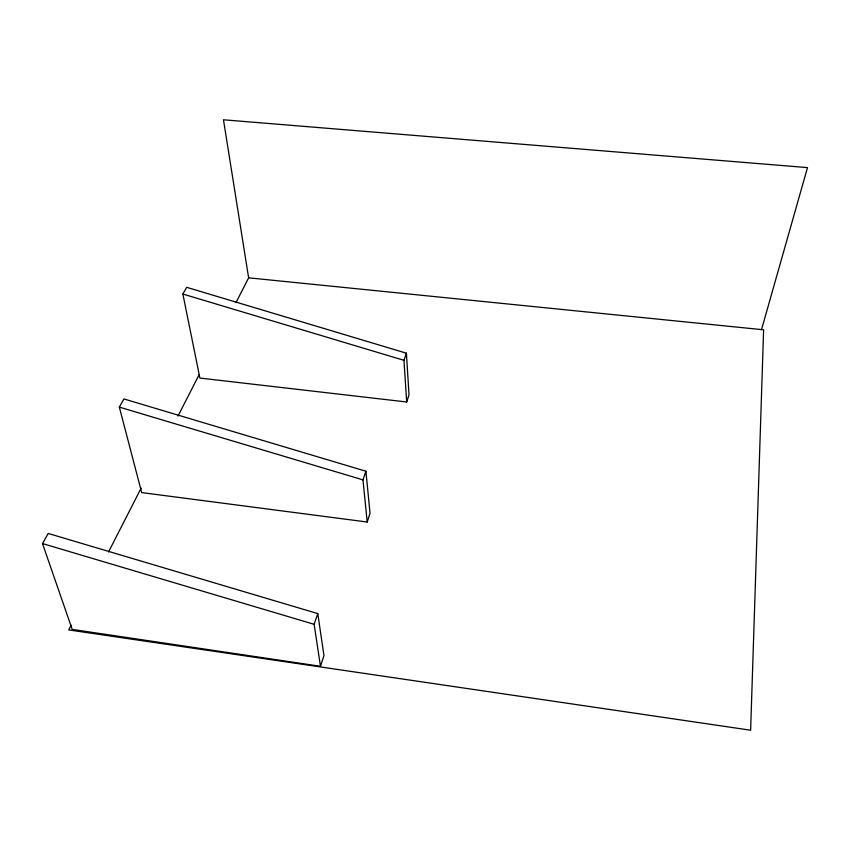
<?xml version="1.0" encoding="UTF-8"?>
<svg xmlns="http://www.w3.org/2000/svg" width="850" height="850" viewBox="0 0 850 850"><rect width="100%" height="100%" fill="white"/><g stroke="black" fill="none" stroke-linecap="round" stroke-linejoin="round"><path stroke-width="1.27" d="M761.526 329.587L807.5 167.609L223.465 119.786L248.636 277.833L235.96 302.642M367.2 522.028L370.037 513.358L365.914 471.229L123.941 398.947L119.34 407.118L141.684 492.586L367.2 522.028L362.971 479.878L365.914 471.229M406.683 401.986L409.031 394.814L406.396 353.196L186.671 287.311L182.867 294.036L199.888 378.059L406.683 401.986L403.962 360.326L406.396 353.196M320.471 666.273L323.956 655.605L317.794 613.604L48.206 533.449L42.5 543.575L72.197 629.393L320.471 666.273L314.139 624.314L317.794 613.604M71.113 625.186L68.691 629.914L750.624 730.214L763.619 329.8L248.636 277.833M108.545 551.937L141.153 488.134M177.99 416.064L199.123 374.712M42.5 543.575L314.139 624.314M119.34 407.118L362.971 479.878M182.867 294.036L403.962 360.326"/></g></svg>
